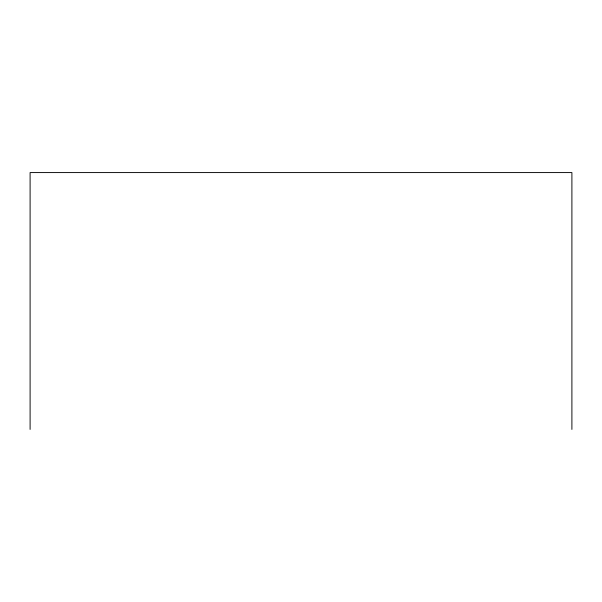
<?xml version="1.0" encoding="UTF-8"?>
<svg xmlns="http://www.w3.org/2000/svg" width="602" height="602" viewBox="0 0 602 602"><rect width="100%" height="100%" fill="white"/><g stroke="black" fill="none" stroke-linecap="round" stroke-linejoin="round"><path stroke-width="0.9" d="M571.9 429.422L571.9 172.578L30.1 172.578L30.1 429.422"/></g></svg>
